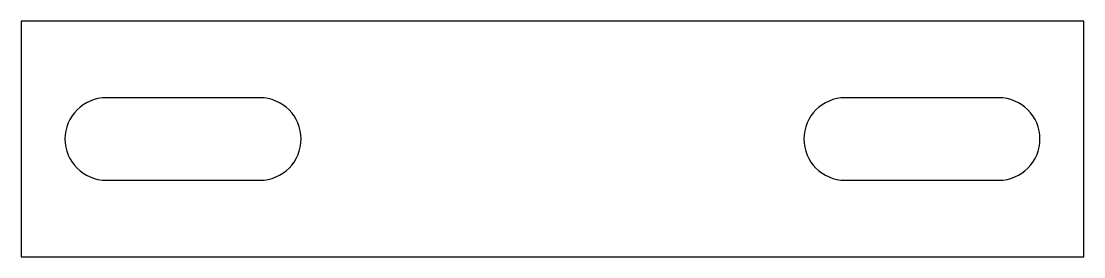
# Model space of a CAD drawing. Header units: millimetres. Extents: x 270.8 to 360.8, y 232.4 to 252.4.
import ezdxf

# ---------------------------------------------------------------- set-up
doc = ezdxf.new("R2010")
doc.units = ezdxf.units.MM
doc.layers.add('Default', color=7, linetype='Continuous')
doc.layers.add('JUNÇÃO_LONGARINA', color=7, linetype='Continuous')

# ---------------------------------------------------------------- blocks, each defined once
blk = doc.blocks.new('SE')
at = {"layer": 'JUNÇÃO_LONGARINA', "color": 7, "linetype": 'Continuous'}
for p, q in [((360.757, 252.438), (270.757, 252.438)), ((270.757, 252.438), (270.757, 232.438)), ((360.757, 232.438), (360.757, 252.438)), ((290.963, 245.938), (277.963, 245.938)), ((353.551, 245.938), (340.551, 245.938)), ((277.963, 238.938), (290.963, 238.938)), ((340.551, 238.938), (353.551, 238.938)), ((270.757, 232.438), (360.757, 232.438))]:
    blk.add_line(p, q, dxfattribs=at)
for centre, start, end in [((277.963, 242.438), 90, 270), ((290.963, 242.438), 270, 90), ((340.551, 242.438), 90, 270), ((353.551, 242.438), 270, 90)]:
    blk.add_arc(centre, 3.5, start, end, dxfattribs=at)

msp = doc.modelspace()

# ---------------------------------------------------------------- block references
at = {"layer": 'Default'}
msp.add_blockref('SE', (0, 0), dxfattribs=at)

doc.saveas('drawing.dxf')
